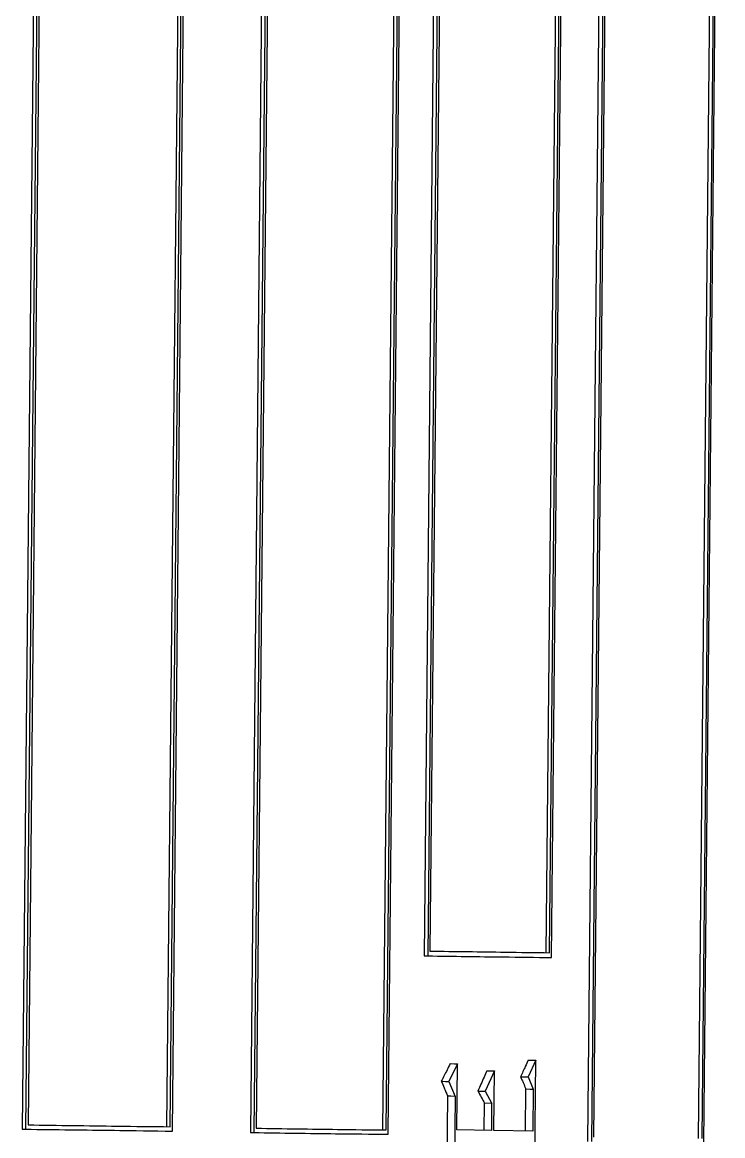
# Model space of a CAD drawing. Header units: millimetres. Extents: x 2454 to 4226, y 715 to 1968.
# Drawn here: x 3260.32 to 3267.62, y 898.91 to 910.52 of the extents above; entities that cross this region are included whole.
import ezdxf

# ---------------------------------------------------------------- set-up
doc = ezdxf.new("R2010")
doc.units = ezdxf.units.MM

msp = doc.modelspace()

# ---------------------------------------------------------------- linework, layer by layer
at = {"color": 7, "linetype": 'Continuous', "lineweight": 25}
for p, q in [((3260.516, 918.896), (3260.318, 898.977)), ((3260.551, 918.896), (3260.353, 898.977)), ((3260.575, 918.85), (3260.379, 899.022)), ((3262.02, 918.832), (3261.823, 899.003)), ((3261.86, 899.003), (3262.056, 918.831)), ((3261.883, 898.957), (3262.08, 918.876)), ((3262.894, 918.861), (3262.696, 898.942)), ((3262.931, 918.861), (3262.733, 898.942)), ((3262.953, 918.815), (3262.757, 898.987)), ((3264.271, 918.798), (3264.074, 898.969)), ((3264.112, 898.969), (3264.309, 918.798)), ((3264.133, 898.924), (3264.331, 918.842)), ((3264.686, 918.792), (3264.508, 900.784)), ((3264.725, 918.792), (3264.546, 900.784)), ((3264.745, 918.747), (3264.568, 900.834)), ((3265.955, 918.73), (3265.777, 900.817)), ((3265.816, 900.817), (3265.994, 918.73)), ((3265.836, 900.766), (3266.014, 918.775)), ((3266.41, 918.769), (3266.212, 898.85)), ((3266.45, 918.769), (3266.252, 898.85)), ((3266.469, 918.723), (3266.272, 898.895)), ((3267.562, 918.708), (3267.365, 898.879)), ((3267.405, 898.879), (3267.602, 918.707)), ((3267.423, 898.833), (3267.621, 918.752)), ((3264.508, 900.784), (3265.796, 900.767)), ((3264.508, 900.784), (3264.546, 900.784)), ((3265.796, 900.767), (3265.836, 900.766)), ((3264.857, 899.66), (3264.764, 899.476)), ((3264.85, 898.969), (3264.857, 899.66)), ((3265.671, 899.697), (3265.591, 899.523)), ((3265.657, 898.266), (3265.671, 899.697)), ((3265.241, 899.587), (3265.145, 899.374)), ((3265.234, 898.963), (3265.241, 899.587)), ((3265.591, 899.523), (3265.646, 899.396)), ((3264.764, 899.476), (3264.831, 899.319)), ((3265.564, 898.959), (3265.568, 899.397)), ((3265.646, 899.396), (3265.642, 898.958)), ((3264.742, 898.162), (3264.754, 899.32)), ((3264.831, 899.319), (3264.819, 898.161)), ((3265.145, 899.374), (3265.215, 899.246)), ((3265.135, 898.964), (3265.138, 899.247)), ((3265.215, 899.246), (3265.138, 899.247)), ((3265.212, 898.964), (3265.215, 899.246)), ((3260.318, 898.977), (3261.846, 898.958)), ((3261.846, 898.958), (3261.883, 898.957)), ((3262.696, 898.942), (3264.095, 898.924)), ((3265.212, 898.964), (3264.85, 898.969)), ((3265.642, 898.958), (3265.234, 898.963)), ((3264.095, 898.924), (3264.133, 898.924))]:
    msp.add_line(p, q, dxfattribs=at)
at = {"color": 7, "linetype": 'Continuous', "lineweight": 25, "flags": 128}
for points in [[(3264.78, 899.661), (3264.823, 899.66), (3264.857, 899.66)], [(3265.593, 899.698), (3265.637, 899.698), (3265.671, 899.697)], [(3265.163, 899.587), (3265.207, 899.587), (3265.241, 899.587)], [(3265.513, 899.524), (3265.557, 899.524), (3265.591, 899.523)], [(3264.687, 899.477), (3264.73, 899.476), (3264.764, 899.476)], [(3265.568, 899.397), (3265.612, 899.396), (3265.646, 899.396)], [(3264.831, 899.319), (3264.787, 899.32), (3264.754, 899.32)], [(3265.068, 899.374), (3265.111, 899.374), (3265.145, 899.374)], [(3260.318, 898.977), (3260.338, 898.977), (3260.353, 898.977)], [(3262.696, 898.942), (3262.717, 898.942), (3262.733, 898.942)]]:
    msp.add_lwpolyline(points, dxfattribs=at)
at = {"color": 7, "linetype": 'Continuous', "lineweight": 25}
for points, knots in [([(3264.568, 900.834), (3264.7, 900.832), (3264.965, 900.829), (3265.382, 900.823), (3265.662, 900.819), (3265.816, 900.817)], [0, 0, 0, 0, 0.309931, 0.619863, 1, 1, 1, 1]), ([(3264.546, 900.784), (3264.679, 900.782), (3264.944, 900.778), (3265.375, 900.773), (3265.668, 900.769), (3265.836, 900.766)], [0, 0, 0, 0, 0.300091, 0.600183, 1, 1, 1, 1]), ([(3264.78, 899.661), (3264.769, 899.639), (3264.748, 899.597), (3264.717, 899.536), (3264.697, 899.497), (3264.687, 899.477)], [0, 0, 0, 0, 0.353589, 0.676794, 1, 1, 1, 1]), ([(3265.593, 899.698), (3265.583, 899.676), (3265.564, 899.636), (3265.538, 899.578), (3265.521, 899.542), (3265.513, 899.524)], [0, 0, 0, 0, 0.382127, 0.691063, 1, 1, 1, 1]), ([(3265.163, 899.587), (3265.153, 899.565), (3265.132, 899.518), (3265.1, 899.447), (3265.079, 899.398), (3265.068, 899.374)], [0, 0, 0, 0, 0.319039, 0.65952, 1, 1, 1, 1]), ([(3265.513, 899.524), (3265.518, 899.513), (3265.528, 899.49), (3265.546, 899.448), (3265.56, 899.417), (3265.568, 899.397)], [0, 0, 0, 0, 0.264552, 0.529105, 1, 1, 1, 1]), ([(3264.687, 899.477), (3264.697, 899.454), (3264.713, 899.416), (3264.735, 899.364), (3264.747, 899.335), (3264.754, 899.32)], [0, 0, 0, 0, 0.4420093, 0.7210043, 1, 1, 1, 1]), ([(3265.068, 899.374), (3265.079, 899.353), (3265.103, 899.311), (3265.126, 899.268), (3265.138, 899.247)], [0, 0, 0, 0, 0.4999996, 1, 1, 1, 1]), ([(3260.353, 898.977), (3260.51, 898.975), (3260.822, 898.971), (3261.333, 898.965), (3261.683, 898.96), (3261.883, 898.957)], [0, 0, 0, 0, 0.3000913, 0.6001826, 1, 1, 1, 1]), ([(3260.379, 899.022), (3260.535, 899.02), (3260.847, 899.016), (3261.342, 899.009), (3261.676, 899.005), (3261.86, 899.003)], [0, 0, 0, 0, 0.309931, 0.619863, 1, 1, 1, 1]), ([(3262.733, 898.942), (3262.877, 898.94), (3263.164, 898.936), (3263.632, 898.93), (3263.951, 898.926), (3264.133, 898.924)], [0, 0, 0, 0, 0.300091, 0.600183, 1, 1, 1, 1]), ([(3262.757, 898.987), (3262.9, 898.985), (3263.187, 898.981), (3263.639, 898.975), (3263.944, 898.971), (3264.112, 898.969)], [0, 0, 0, 0, 0.309931, 0.619863, 1, 1, 1, 1])]:
    msp.add_open_spline(points, degree=3, knots=knots, dxfattribs=at)

doc.saveas('drawing.dxf')
